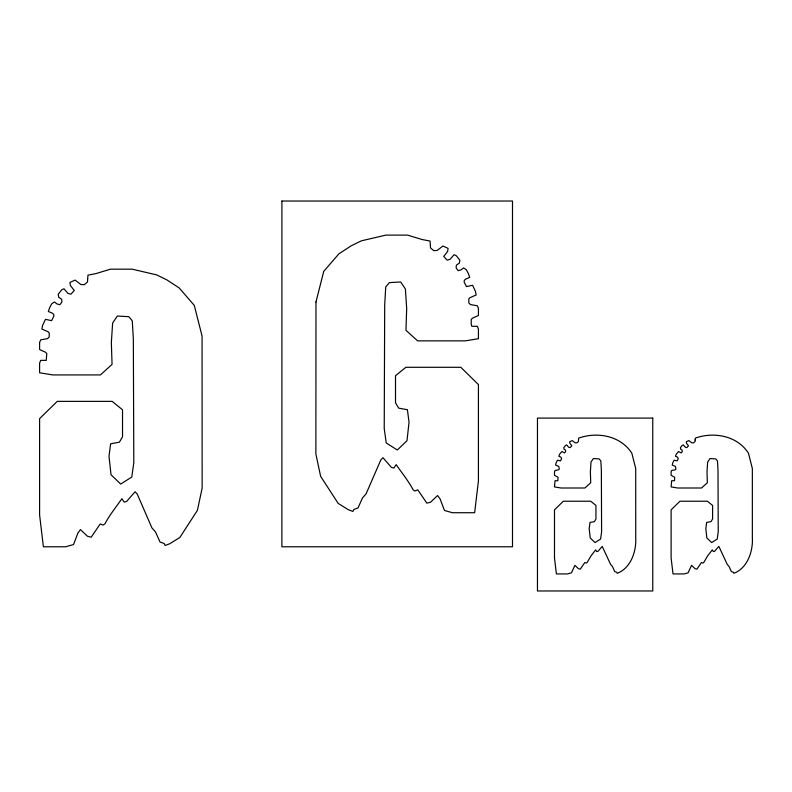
<?xml version="1.0" encoding="UTF-8"?>
<svg xmlns="http://www.w3.org/2000/svg" width="792" height="792" viewBox="0 0 792 792"><rect width="100%" height="100%" fill="white"/><g stroke="black" fill="none" stroke-linecap="round" stroke-linejoin="round"><path stroke-width="1.19" d="M281.922 201.029L281.883 546.787L512.493 546.787L512.493 201.029L281.922 201.029M315.978 301.97L315.879 454.014L320.621 476.299L338.154 503.385L348.292 509.692L352.925 511.434L353.885 509.434L357.994 507.969L362.508 497.901L366.072 493.891L380.794 459.984L382.942 457.687L391.495 467.458L393.921 468.013L396.129 464.647C401.999 473.032 408.227 480.625 413.097 489.763L414.939 490.99L417.81 489.882L426.848 503.158L430.64 502.138L437.57 495.535L440.105 498.92L444.48 510.464L452.351 512.721L474.646 512.721L478.427 480.912L478.427 384.565L460.805 367.3L405.87 367.3L395.505 375.725L395.505 402.801L398.663 408.127L407.405 409.731L409.038 422.225L406.999 440.698L397.346 449.995L386.239 442.976L384.229 428.591L384.694 305.059L385.734 286.922L389.387 282.615L400.693 281.972L405.395 289.001L406.672 308.504L405.979 330.313L417.592 340.857L465.359 340.857L478.427 338.699L478.427 329.145L477.368 326.294L471.794 326.294L471.22 324.245L471.22 319.463L472.487 318.186L478.427 315.473L478.427 308.306L477.249 305.762L470.478 304.573L468.815 302.93L468.815 298.95L469.864 297.752L476.121 294.97L475.438 291.288L472.567 285.268L466.438 286.595L464.171 282.11L464.28 280.358L465.775 279.061L469.705 277.408L468.25 273.299L466.27 269.706L463.607 267.914L460.934 269.923L458.142 270.666L456.133 267.943L456.35 265.162L459.32 263.162L459.855 260.212L456.34 255.757L454.103 254.697L450.024 259.37L447.094 260.113L443.748 256.4L447.599 251.5L448.104 248.391L442.936 246.025L437.105 250.49L433.64 250.589L430.511 247.846L430.046 241.065L422.037 239.511L407.524 235.105L385.892 235.105L361.37 240.827L351.202 245.797L338.897 253.836L323.75 271.319L315.978 301.97M87.664 278.685L87.526 281.912L84.397 284.655L80.923 284.556L75.091 280.091L69.934 282.457L70.429 285.565L74.29 290.466L70.943 294.178L68.013 293.446L63.934 288.763L61.687 289.832L58.172 294.277L58.717 297.228L61.677 299.228L61.895 302.009L59.895 304.732L57.093 303.989L54.42 301.98L51.767 303.772L49.787 307.365L48.322 311.484L52.252 313.127L53.757 314.424L53.856 316.176L51.589 320.661L45.461 319.334L42.6 325.354L41.907 329.046L48.163 331.818L49.213 333.016L49.213 336.996L47.55 338.639L40.788 339.827L39.6 342.372L39.6 349.539L45.54 352.252L46.807 353.539L46.243 360.36L40.659 360.36L39.6 363.211L39.6 372.765L52.668 374.923L100.445 374.923L112.048 364.379L111.355 342.57L112.632 323.067L117.345 316.038L128.641 316.681L130.611 318.701L132.294 320.988L133.343 339.125L133.799 462.657L131.789 477.041L120.691 484.06L111.029 474.764L108.999 456.291L110.623 443.797L119.364 442.193L122.522 436.867L122.522 409.791L112.157 401.366L57.222 401.366L39.6 418.631L39.6 514.978L43.382 546.787L65.677 546.787L73.557 544.53L77.933 532.986L80.457 529.601L87.387 536.204L91.179 537.223L100.218 523.948L103.089 525.056L104.93 523.829C109.801 514.691 116.028 507.098 121.899 498.712L124.106 502.078L126.542 501.524L135.085 491.753L137.234 494.05L151.965 527.967L155.519 531.967L160.043 542.035L164.142 543.5L165.102 545.5L169.735 543.758L179.873 537.451L197.406 510.365L202.148 488.08L202.059 336.036L194.278 305.385L179.131 287.902L166.825 279.863L156.667 274.893L132.135 269.171L110.514 269.171L95.99 273.577L87.981 275.131L87.664 278.685M578.526 439.887L578.457 441.5L576.893 442.867L575.15 442.817L572.24 440.58L569.656 441.768L569.903 443.322L571.834 445.777L570.161 447.628L568.696 447.262L566.656 444.926L565.538 445.45L563.775 447.678L564.053 449.153L565.528 450.153L565.637 451.539L564.637 452.905L561.904 451.529L559.588 454.222L558.855 456.281L560.825 457.103L561.627 458.627L560.488 460.875L557.429 460.211L555.994 463.221L555.647 465.062L558.776 466.448L559.301 469.042L558.469 469.864L555.083 470.458L554.489 471.725L554.489 475.309L558.103 477.309L557.816 480.724L555.024 480.724L554.489 486.922L561.023 488.001L584.912 488.001L590.713 482.734L590.377 471.824L591.01 462.073L593.366 458.558L599.009 458.885L599.999 459.885L600.841 461.033L601.366 470.102L601.593 531.868L600.583 539.065L595.039 542.569L590.208 537.926L589.189 528.69L590 522.443L594.376 521.641L595.95 518.978L595.95 505.435L590.773 501.227L563.3 501.227L554.489 509.86L554.489 558.023L556.39 573.933L567.527 573.933L571.468 572.804L574.923 565.339L578.388 568.646L580.288 569.151L584.803 562.518L586.238 563.072L587.159 562.459L590.99 555.885L595.643 549.896L596.752 551.578L597.96 551.301L602.237 546.421L610.672 564.518L612.454 566.528L614.711 571.557L616.77 572.289L617.245 573.289C630.808 568.191 636.501 551.331 635.728 537.817L635.719 468.557L631.838 453.232C620.671 435.659 597.227 431.511 578.685 438.105L578.526 439.887M695.158 439.887L695.089 441.5L693.525 442.867L691.792 442.817L688.872 440.58L686.288 441.768L686.535 443.322L688.466 445.777L686.793 447.628L685.327 447.262L683.288 444.926L682.169 445.45L680.417 447.678L680.684 449.153L682.169 450.153L682.268 451.539L681.269 452.905L678.536 451.529L676.219 454.222L675.487 456.281L677.457 457.103L678.259 458.627L677.12 460.875L674.061 460.211L672.626 463.221L672.279 465.062L675.408 466.448L675.932 469.042L675.101 469.864L671.715 470.458L671.121 471.725L671.121 475.309L674.734 477.309L674.447 480.724L671.656 480.724L671.121 486.922L677.655 488.001L701.544 488.001L707.355 482.734L707.009 471.824L707.642 462.073L709.998 458.558L715.641 458.885L716.631 459.885L717.473 461.033L717.997 470.102L718.225 531.868L717.215 539.065L711.671 542.569L706.84 537.926L705.821 528.69L706.632 522.443L711.008 521.641L712.592 518.978L712.592 505.435L707.404 501.227L679.932 501.227L671.121 509.86L671.121 558.023L673.022 573.933L684.169 573.933L688.099 572.804L691.555 565.339L695.02 568.646L696.92 569.151L701.435 562.518L702.87 563.072L703.791 562.459L707.622 555.885L712.275 549.896L713.384 551.578L714.592 551.301L718.869 546.421L727.303 564.518L729.086 566.528L731.343 571.557L733.402 572.289L733.877 573.289C747.44 568.191 753.133 551.331 752.36 537.817L752.351 468.557L748.47 453.232C737.303 435.659 713.859 431.511 695.317 438.105L695.158 439.887M652.747 418.087L537.461 418.087L537.461 590.971L652.766 590.971L652.747 418.087"/></g></svg>
